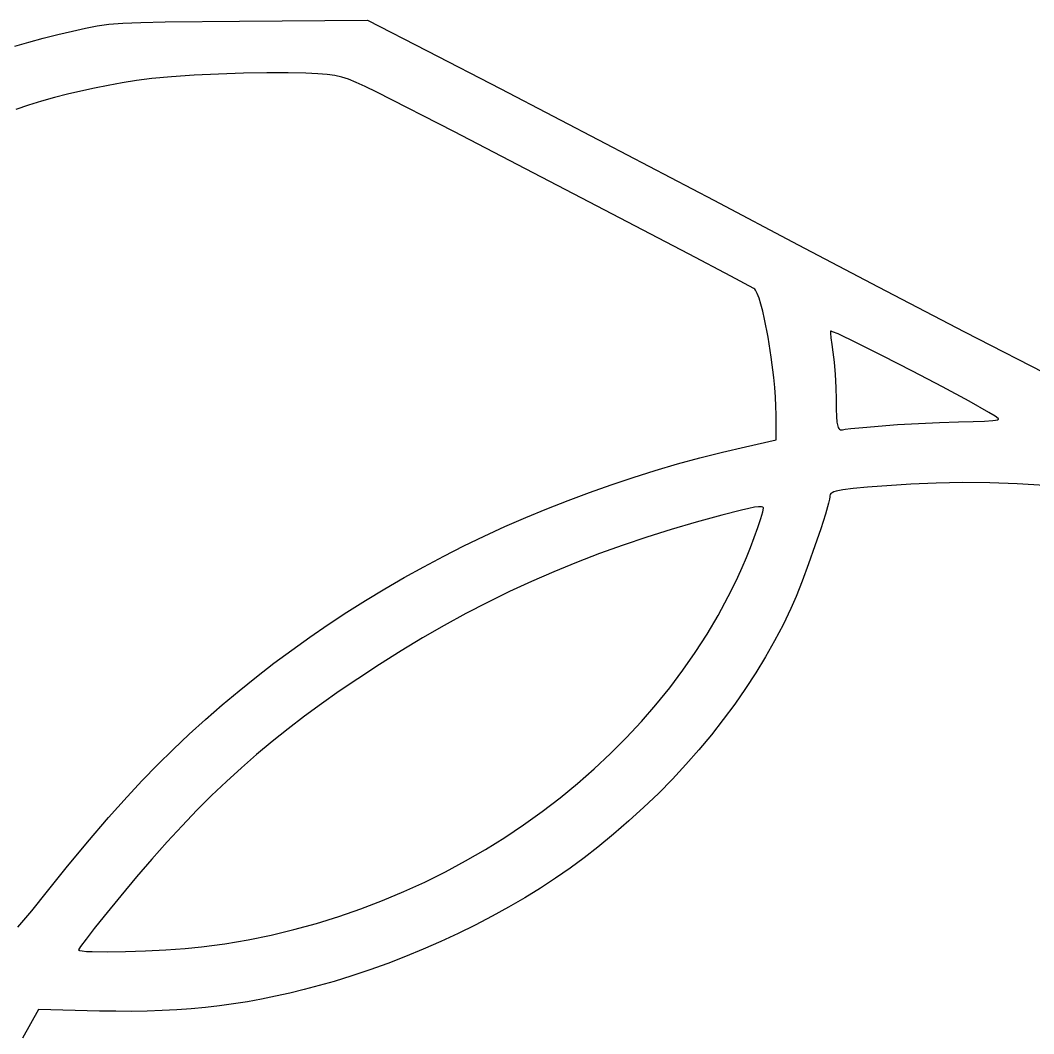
# Model space of a CAD drawing. Extents: x 0 to 2298, y -1901 to 396.
# Drawn here: x 440 to 1153, y -343 to 370 of the extents above; entities that cross this region are included whole.
import ezdxf

# ---------------------------------------------------------------- set-up
doc = ezdxf.new("R2010")
doc.units = 0

msp = doc.modelspace()

# ---------------------------------------------------------------- linework, layer by layer
at = {"layer": 'Layer 1'}
for p, q in [((477.007166, 362.127584), (486.216816, 364.179134)), ((486.216816, 364.179134), (494.282624, 365.728954)), ((494.282624, 365.728954), (502.556399, 366.857632)), ((502.556399, 366.857632), (512.389954, 367.645756)), ((512.389954, 367.645756), (525.135097, 368.173917)), ((525.135097, 368.173917), (542.143639, 368.522703)), ((542.143639, 368.522703), (594.358166, 369.004504)), ((594.358166, 369.004504), (684.423566, 369.670012)), ((684.423566, 369.670012), (726.350566, 348.151912)), ((446.356899, 354.36567), (456.426785, 357.084571)), ((456.426785, 357.084571), (466.642498, 359.671294)), ((466.642498, 359.671294), (477.007166, 362.127584)), ((436.429712, 351.512843), (446.356899, 354.36567)), ((726.350566, 348.151912), (778.05915, 321.441528)), ((532.795061, 328.662437), (522.0356, 327.29676)), ((546.635097, 329.903332), (532.795061, 328.662437)), ((562.601641, 330.97785), (546.635097, 329.903332)), ((579.740625, 331.844398), (562.601641, 330.97785)), ((597.097981, 332.461379), (579.740625, 331.844398)), ((613.719641, 332.787202), (597.097981, 332.461379)), ((628.651536, 332.78027), (613.719641, 332.787202)), ((640.9396, 332.39899), (628.651536, 332.78027)), ((649.407916, 331.936226), (640.9396, 332.39899)), ((656.069486, 331.442274), (649.407916, 331.936226)), ((661.509228, 330.761155), (656.069486, 331.442274)), ((666.312063, 329.73689), (661.509228, 330.761155)), ((671.062908, 328.2135), (666.312063, 329.73689)), ((676.346683, 326.035006), (671.062908, 328.2135)), ((492.4348, 321.958397), (482.937016, 319.892982)), ((502.101561, 323.875632), (492.4348, 321.958397)), ((511.960696, 325.652487), (502.101561, 323.875632)), ((522.0356, 327.29676), (511.960696, 325.652487)), ((682.748307, 323.045429), (676.346683, 326.035006)), ((690.8527, 319.08879), (682.748307, 323.045429)), ((778.05915, 321.441528), (851.687891, 283.043237)), ((464.354793, 315.286417), (455.223563, 312.72967)), ((473.584812, 317.671588), (464.354793, 315.286417)), ((482.937016, 319.892982), (473.584812, 317.671588)), ((744.907697, 291.41484), (690.8527, 319.08879)), ((446.167725, 309.993546), (437.163883, 307.070248)), ((455.223563, 312.72967), (446.167725, 309.993546)), ((829.139525, 247.76859), (744.907697, 291.41484)), ((851.687891, 283.043237), (927.812219, 243.147534)), ((910.501441, 205.28694), (829.139525, 247.76859)), ((927.812219, 243.147534), (987.007566, 211.944912)), ((987.007566, 211.944912), (1043.173703, 182.308987)), ((939.779074, 189.838121), (910.501441, 205.28694)), ((955.9467, 181.10679), (939.779074, 189.838121)), ((956.498702, 180.645736), (955.9467, 181.10679)), ((957.071583, 179.895797), (956.498702, 180.645736)), ((958.269907, 177.585154), (957.071583, 179.895797)), ((1043.173703, 182.308987), (1103.915216, 150.718112)), ((959.521523, 174.286645), (958.269907, 177.585154)), ((960.806285, 170.112056), (959.521523, 174.286645)), ((962.104045, 165.173171), (960.806285, 170.112056)), ((963.394657, 159.581775), (962.104045, 165.173171)), ((965.873845, 146.88859), (963.394657, 159.581775)), ((1009.6301, 151.15948), (1009.626634, 149.74181)), ((1009.626634, 149.74181), (1009.935125, 146.473197)), ((1010.109078, 151.135564), (1009.6301, 151.15948)), ((1011.187068, 150.786206), (1010.109078, 151.135564)), ((1014.983294, 149.192402), (1011.187068, 150.786206)), ((1103.915216, 150.718112), (1173.807403, 114.801387)), ((968.082671, 132.92678), (965.873845, 146.88859)), ((1009.935125, 146.473197), (1010.534776, 141.831975)), ((1028.039192, 142.993116), (1014.983294, 149.192402)), ((1046.289148, 133.86144), (1028.039192, 142.993116)), ((1010.534776, 141.831975), (1011.40479, 136.29648)), ((1011.40479, 136.29648), (1012.219344, 129.28785)), ((969.859958, 118.590624), (968.082671, 132.92678)), ((1012.219344, 129.28785), (1012.929913, 120.657045)), ((1067.224513, 123.097193), (1046.289148, 133.86144)), ((1088.336638, 112.000194), (1067.224513, 123.097193)), ((970.536405, 111.561629), (969.859958, 118.590624)), ((1012.929913, 120.657045), (1013.43251, 111.527108)), ((971.044526, 104.774401), (970.536405, 111.561629)), ((1013.43251, 111.527108), (1013.62315, 103.02108)), ((1107.116877, 101.870263), (1088.336638, 112.000194)), ((971.364174, 98.340727), (971.044526, 104.774401)), ((1013.62315, 103.02108), (1013.67211, 96.320083)), ((1121.05658, 94.007218), (1107.116877, 101.870263)), ((971.4752, 92.37239), (971.364174, 98.340727)), ((1013.67211, 96.320083), (1013.848452, 91.090475)), ((1125.427278, 91.331972), (1121.05658, 94.007218)), ((971.4752, 74.84739), (971.4752, 92.37239)), ((1013.848452, 91.090475), (1014.196371, 87.181479)), ((1014.196371, 87.181479), (1014.760059, 84.442318)), ((1032.39601, 83.499495), (1056.88119, 85.49602)), ((1056.88119, 85.49602), (1056.8814, 85.496)), ((1056.8814, 85.496), (1086.2192, 87.021123)), ((1086.2192, 87.021123), (1099.619475, 87.52372)), ((1099.619475, 87.52372), (1109.9002, 87.71436)), ((1109.9002, 87.71436), (1117.914008, 87.870338)), ((1117.914008, 87.870338), (1123.764938, 88.296679)), ((1123.764938, 88.296679), (1125.775334, 88.591738)), ((1127.6471, 89.71088), (1125.427278, 91.331972)), ((1125.775334, 88.591738), (1127.120223, 88.93099)), ((1127.120223, 88.93099), (1127.758011, 89.306637)), ((1127.798742, 89.505672), (1127.6471, 89.71088)), ((1127.758011, 89.306637), (1127.798742, 89.505672)), ((1014.760059, 84.442318), (1015.136628, 83.464307)), ((1015.136628, 83.464307), (1015.583711, 82.722214)), ((1015.583711, 82.722214), (1016.106835, 82.197191)), ((1016.106835, 82.197191), (1016.711521, 81.870391)), ((1016.711521, 81.870391), (1017.403296, 81.722967)), ((1017.403296, 81.722967), (1018.187683, 81.736072)), ((1018.187683, 81.736072), (1020.05639, 82.16848)), ((1020.05639, 82.16848), (1024.094494, 82.688408)), ((1024.094494, 82.688408), (1032.39601, 83.499495)), ((949.9571, 69.967), (971.4752, 74.84739)), ((917.972886, 62.142185), (933.901607, 66.19073)), ((933.901607, 66.19073), (949.9571, 69.967)), ((886.508916, 53.236232), (902.174225, 57.823356)), ((902.174225, 57.823356), (917.972886, 62.142185)), ((870.98025, 48.382806), (886.508916, 53.236232)), ((840.346004, 37.885003), (855.591516, 43.265066)), ((855.591516, 43.265066), (870.98025, 48.382806)), ((1066.1984, 43.56974), (1035.671686, 41.434569)), ((1084.079722, 44.39339), (1066.1984, 43.56974)), ((1102.642086, 44.710111), (1084.079722, 44.39339)), ((1121.672335, 44.532902), (1102.642086, 44.710111)), ((1140.957313, 43.874759), (1121.672335, 44.532902)), ((1160.283864, 42.748681), (1140.957313, 43.874759)), ((825.247006, 32.244609), (840.346004, 37.885003)), ((1009.534421, 36.278616), (1009.263786, 35.527102)), ((1010.056573, 36.959939), (1009.534421, 36.278616)), ((1010.888408, 37.58017), (1010.056573, 36.959939)), ((1012.088092, 38.148408), (1010.888408, 37.58017)), ((1013.713794, 38.673752), (1012.088092, 38.148408)), ((1018.475913, 39.632153), (1013.713794, 38.673752)), ((1025.640099, 40.528162), (1018.475913, 39.632153)), ((1035.671686, 41.434569), (1025.640099, 40.528162)), ((810.297812, 26.345874), (825.247006, 32.244609)), ((1008.368914, 30.375697), (1006.139725, 22.550778)), ((1008.975117, 33.03448), (1008.368914, 30.375697)), ((1009.1865, 34.6963), (1008.975117, 33.03448)), ((1009.263786, 35.527102), (1009.1865, 34.6963)), ((795.501712, 20.190788), (810.297812, 26.345874)), ((933.31924, 21.82831), (915.365587, 16.933247)), ((947.253342, 25.429678), (933.31924, 21.82831)), ((952.333049, 26.58955), (947.253342, 25.429678)), ((956.279309, 27.346479), (952.333049, 26.58955)), ((959.18571, 27.71866), (956.279309, 27.346479)), ((961.145841, 27.724293), (959.18571, 27.71866)), ((960.716038, 19.388168), (962.095578, 24.109103)), ((962.253288, 27.381574), (961.145841, 27.724293)), ((962.095578, 24.109103), (962.60164, 26.7087)), ((962.516502, 27.085269), (962.253288, 27.381574)), ((962.60164, 26.7087), (962.516502, 27.085269)), ((1006.139725, 22.550778), (1002.834286, 12.18861)), ((780.861996, 13.781341), (795.501712, 20.190788)), ((915.365587, 16.933247), (897.835025, 11.80454)), ((958.670988, 13.169823), (960.716038, 19.388168)), ((766.381955, 7.119525), (780.861996, 13.781341)), ((897.835025, 11.80454), (880.69311, 6.426916)), ((956.1684, 6.078), (958.670988, 13.169823)), ((1002.834286, 12.18861), (998.78795, 0.256261)), ((737.91406, -6.953254), (752.06488, 0.20733)), ((752.06488, 0.20733), (766.381955, 7.119525)), ((863.905395, 0.785102), (847.437435, -5.136174)), ((880.69311, 6.426916), (863.905395, 0.785102)), ((953.484577, -0.957178), (956.1684, 6.078)), ((998.78795, 0.256261), (994.33607, -12.279202)), ((723.932787, -14.360236), (737.91406, -6.953254)), ((847.437435, -5.136174), (831.254784, -11.352185)), ((950.654453, -7.940593), (953.484577, -0.957178)), ((831.254784, -11.352185), (815.322997, -17.878204)), ((947.679907, -14.870848), (950.654453, -7.940593)), ((994.33607, -12.279202), (989.814, -24.450711)), ((710.12435, -22.011625), (723.932787, -14.360236)), ((815.322997, -17.878204), (799.607628, -24.729502)), ((944.562818, -21.746548), (947.679907, -14.870848)), ((696.49204, -29.905431), (710.12435, -22.011625)), ((799.607628, -24.729502), (784.074231, -31.921354)), ((941.305064, -28.566296), (944.562818, -21.746548)), ((989.814, -24.450711), (985.557092, -35.2912)), ((683.039147, -38.039664), (696.49204, -29.905431)), ((784.074231, -31.921354), (768.68836, -39.469031)), ((930.706601, -48.675866), (937.908524, -35.328696)), ((937.908524, -35.328696), (941.305064, -28.566296)), ((985.557092, -35.2912), (981.9007, -43.8336)), ((669.768962, -46.412333), (683.039147, -38.039664)), ((768.68836, -39.469031), (753.415571, -47.387806)), ((656.684776, -55.021447), (669.768962, -46.412333)), ((753.415571, -47.387806), (738.221417, -55.692951)), ((922.972078, -61.776887), (930.706601, -48.675866)), ((981.9007, -43.8336), (976.393681, -55.207354)), ((643.789878, -63.865016), (656.684776, -55.021447)), ((738.221417, -55.692951), (723.071452, -64.399739)), ((976.393681, -55.207354), (970.444074, -66.525855)), ((631.087558, -72.94105), (643.789878, -63.865016)), ((914.719983, -74.620589), (922.972078, -61.776887)), ((723.071452, -64.399739), (707.931232, -73.523444)), ((970.444074, -66.525855), (964.061626, -77.775458)), ((618.581109, -82.247557), (631.087558, -72.94105)), ((707.931232, -73.523444), (692.766309, -83.079336)), ((905.965347, -87.195801), (914.719983, -74.620589)), ((964.061626, -77.775458), (957.256086, -88.942517)), ((606.273819, -91.782547), (618.581109, -82.247557)), ((692.766309, -83.079336), (677.54224, -93.08269)), ((594.168979, -101.54403), (606.273819, -91.782547)), ((896.723197, -99.491353), (905.965347, -87.195801)), ((957.256086, -88.942517), (950.037201, -100.013386)), ((677.54224, -93.08269), (664.528176, -101.928887)), ((887.008563, -111.496074), (896.723197, -99.491353)), ((582.26988, -111.530015), (594.168979, -101.54403)), ((664.528176, -101.928887), (652.063618, -110.70522)), ((950.037201, -100.013386), (942.414721, -110.974417)), ((570.579812, -121.738512), (582.26988, -111.530015)), ((652.063618, -110.70522), (640.084549, -119.471804)), ((876.836475, -123.198793), (887.008563, -111.496074)), ((942.414721, -110.974417), (934.398392, -121.811967)), ((640.084549, -119.471804), (628.526951, -128.288759)), ((559.102065, -132.167529), (570.579812, -121.738512)), ((866.221961, -134.58834), (876.836475, -123.198793)), ((934.398392, -121.811967), (925.997963, -132.512387)), ((547.83993, -142.815078), (559.102065, -132.167529)), ((628.526951, -128.288759), (617.326807, -137.2162)), ((855.18005, -145.653545), (866.221961, -134.58834)), ((925.997963, -132.512387), (917.223182, -143.062034)), ((617.326807, -137.2162), (606.4201, -146.314245)), ((536.796697, -153.679166), (547.83993, -142.815078)), ((606.4201, -146.314245), (595.742813, -155.643011)), ((843.725772, -156.383236), (855.18005, -145.653545)), ((917.223182, -143.062034), (908.083797, -153.447259)), ((525.975657, -164.757803), (536.796697, -153.679166)), ((595.742813, -155.643011), (585.230928, -165.262615)), ((831.874156, -166.766244), (843.725772, -156.383236)), ((908.083797, -153.447259), (898.589556, -163.654418)), ((898.589556, -163.654418), (888.750208, -173.669864)), ((515.3801, -176.049), (525.975657, -164.757803)), ((585.230928, -165.262615), (574.820427, -175.233175)), ((819.640231, -176.791397), (831.874156, -166.766244)), ((502.371484, -190.62433), (515.3801, -176.049)), ((574.820427, -175.233175), (564.447294, -185.614807)), ((807.039025, -186.447525), (819.640231, -176.791397)), ((888.750208, -173.669864), (878.5755, -183.479951)), ((878.5755, -183.479951), (868.075181, -193.071034)), ((487.511925, -207.965687), (502.371484, -190.62433)), ((564.447294, -185.614807), (554.047511, -196.467629)), ((794.085568, -195.723458), (807.039025, -186.447525)), ((554.047511, -196.467629), (543.55706, -207.851759)), ((780.79489, -204.608024), (794.085568, -195.723458)), ((868.075181, -193.071034), (857.258998, -202.429465)), ((767.182019, -213.090054), (780.79489, -204.608024)), ((857.258998, -202.429465), (846.1367, -211.5416)), ((472.610778, -225.930952), (487.511925, -207.965687)), ((543.55706, -207.851759), (532.911925, -219.827312)), ((753.261984, -221.158377), (767.182019, -213.090054)), ((846.1367, -211.5416), (836.674282, -218.929717)), ((532.911925, -219.827312), (522.048089, -232.454407)), ((836.674282, -218.929717), (826.776758, -226.192727)), ((459.4774, -242.378), (472.610778, -225.930952)), ((739.049815, -228.801822), (753.261984, -221.158377)), ((826.776758, -226.192727), (816.476946, -233.314708)), ((522.048089, -232.454407), (510.901533, -245.793161)), ((724.56054, -236.009219), (739.049815, -228.801822)), ((816.476946, -233.314708), (805.807666, -240.279737)), ((709.809189, -242.769396), (724.56054, -236.009219)), ((805.807666, -240.279737), (794.801734, -247.071892)), ((448.379762, -256.319345), (459.4785, -242.37834)), ((459.4785, -242.37834), (459.4774, -242.378)), ((510.901533, -245.793161), (499.40824, -259.90369)), ((679.580374, -254.903413), (694.810791, -249.071184)), ((694.810791, -249.071184), (709.809189, -242.769396)), ((794.801734, -247.071892), (783.491971, -253.675248)), ((438.736833, -267.723103), (448.379762, -256.319345)), ((664.132969, -260.25491), (679.580374, -254.903413)), ((783.491971, -253.675248), (771.911195, -260.073883)), ((499.40824, -259.90369), (492.354541, -268.666215)), ((648.483604, -265.114506), (664.132969, -260.25491)), ((771.911195, -260.073883), (760.092225, -266.251875)), ((492.354541, -268.666215), (486.569458, -276.097715)), ((616.639111, -273.313313), (632.647308, -269.471031)), ((632.647308, -269.471031), (648.483604, -265.114506)), ((760.092225, -266.251875), (748.067879, -272.1933)), ((486.569458, -276.097715), (482.656115, -281.366327)), ((584.167128, -279.410468), (600.474041, -276.630182)), ((600.474041, -276.630182), (616.639111, -273.313313)), ((748.067879, -272.1933), (735.870975, -277.882237)), ((482.656115, -281.366327), (481.21764, -283.64019)), ((481.21764, -283.64019), (481.388384, -283.878118)), ((481.388384, -283.878118), (481.889484, -284.093015)), ((481.889484, -284.093015), (483.81598, -284.455177)), ((483.81598, -284.455177), (486.863571, -284.729602)), ((486.863571, -284.729602), (490.898699, -284.919213)), ((490.898699, -284.919213), (501.397345, -285.055695)), ((501.397345, -285.055695), (514.243465, -284.888019)), ((514.243465, -284.888019), (528.368607, -284.439582)), ((528.368607, -284.439582), (542.704318, -283.73378)), ((542.704318, -283.73378), (556.182147, -282.794011)), ((556.182147, -282.794011), (567.73364, -281.64367)), ((567.7334, -281.643), (584.167128, -279.410468)), ((567.73364, -281.64367), (567.7334, -281.643)), ((723.534334, -283.302761), (711.090772, -288.43895)), ((735.870975, -277.882237), (723.534334, -283.302761)), ((711.090772, -288.43895), (698.573109, -293.274881)), ((686.014164, -297.794632), (673.446754, -301.982279)), ((698.573109, -293.274881), (686.014164, -297.794632)), ((660.9037, -305.8219), (650.303231, -308.814953)), ((673.446754, -301.982279), (660.9037, -305.8219)), ((639.936731, -311.558439), (629.762607, -314.057559)), ((650.303231, -308.814953), (639.936731, -311.558439)), ((599.978543, -320.140712), (590.157976, -321.714359)), ((609.825107, -318.343496), (599.978543, -320.140712)), ((619.739264, -316.317511), (609.825107, -318.343496)), ((629.762607, -314.057559), (619.739264, -316.317511)), ((453.2654, -325.56532), (441.9518, -345.75242)), ((496.0797, -326.6745), (453.2654, -325.56532)), ((507.538034, -326.878996), (496.0797, -326.6745)), ((518.648017, -326.906719), (507.538034, -326.878996)), ((529.451242, -326.752468), (518.648017, -326.906719)), ((539.989305, -326.411045), (529.451242, -326.752468)), ((550.303799, -325.87725), (539.989305, -326.411045)), ((560.436318, -325.145883), (550.303799, -325.87725)), ((570.428458, -324.211746), (560.436318, -325.145883)), ((580.321813, -323.069637), (570.428458, -324.211746)), ((590.157976, -321.714359), (580.321813, -323.069637))]:
    msp.add_line(p, q, dxfattribs=at)

doc.saveas('drawing.dxf')
